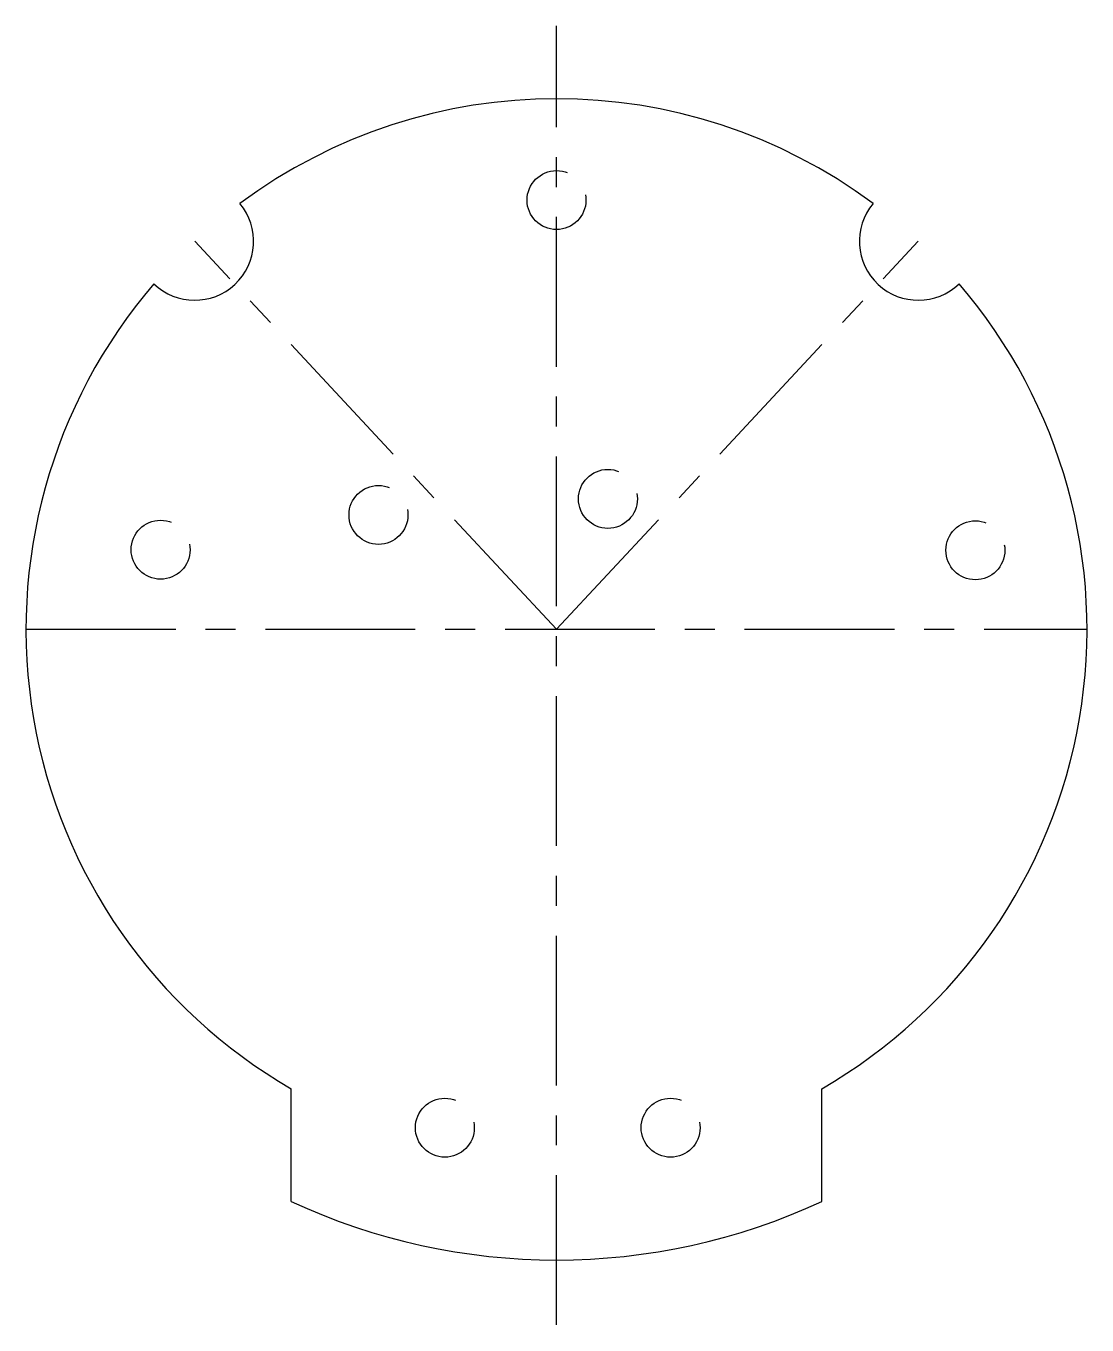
# Model space of a CAD drawing. Header units: millimetres. Extents: x -45 to 45, y -59 to 51.
import ezdxf

# ---------------------------------------------------------------- set-up
doc = ezdxf.new("R2010")
doc.units = ezdxf.units.MM
doc.linetypes.add('CENTERX2', pattern=[20.32, 12.7, -2.54, 2.54, -2.54])

msp = doc.modelspace()

# ---------------------------------------------------------------- linework, layer by layer
at = {"color": 7, "linetype": 'CENTERX2'}
for p, q in [((0, -59.01), (0, 51.17)), ((0, 0), (-30.69, 32.91)), ((0, 0), (30.69, 32.91)), ((-45, 0), (45, 0))]:
    msp.add_line(p, q, dxfattribs=at)
at = {"color": 7, "linetype": 'Continuous'}
for p, q in [((-22.5, -48.54), (-22.5, -38.97)), ((22.5, -48.54), (22.5, -38.97))]:
    msp.add_line(p, q, dxfattribs=at)
at = {"color": 7, "linetype": 'CENTERX2'}
for centre in [(0, 36.4), (4.36, 11.06), (-15.1, 9.7), (-33.58, 6.75), (35.53, 6.7), (-9.47, -42.28), (9.68, -42.28)]:
    msp.add_circle(centre, 2.5, dxfattribs=at)
at = {"color": 7, "linetype": 'Continuous'}
for centre, radius, start, end in [((0, 0), 45, 53.3695, 126.6305), ((-30.69, 32.91), 5, 226.1847, 39.8153), ((30.69, 32.91), 5, 140.1847, 313.8153), ((0, 0), 45, 139.3695, 240), ((0, 0), 45, 300, 40.6305), ((0, 0), 53.5, 245.13, 294.87)]:
    msp.add_arc(centre, radius, start, end, dxfattribs=at)

doc.saveas('drawing.dxf')
